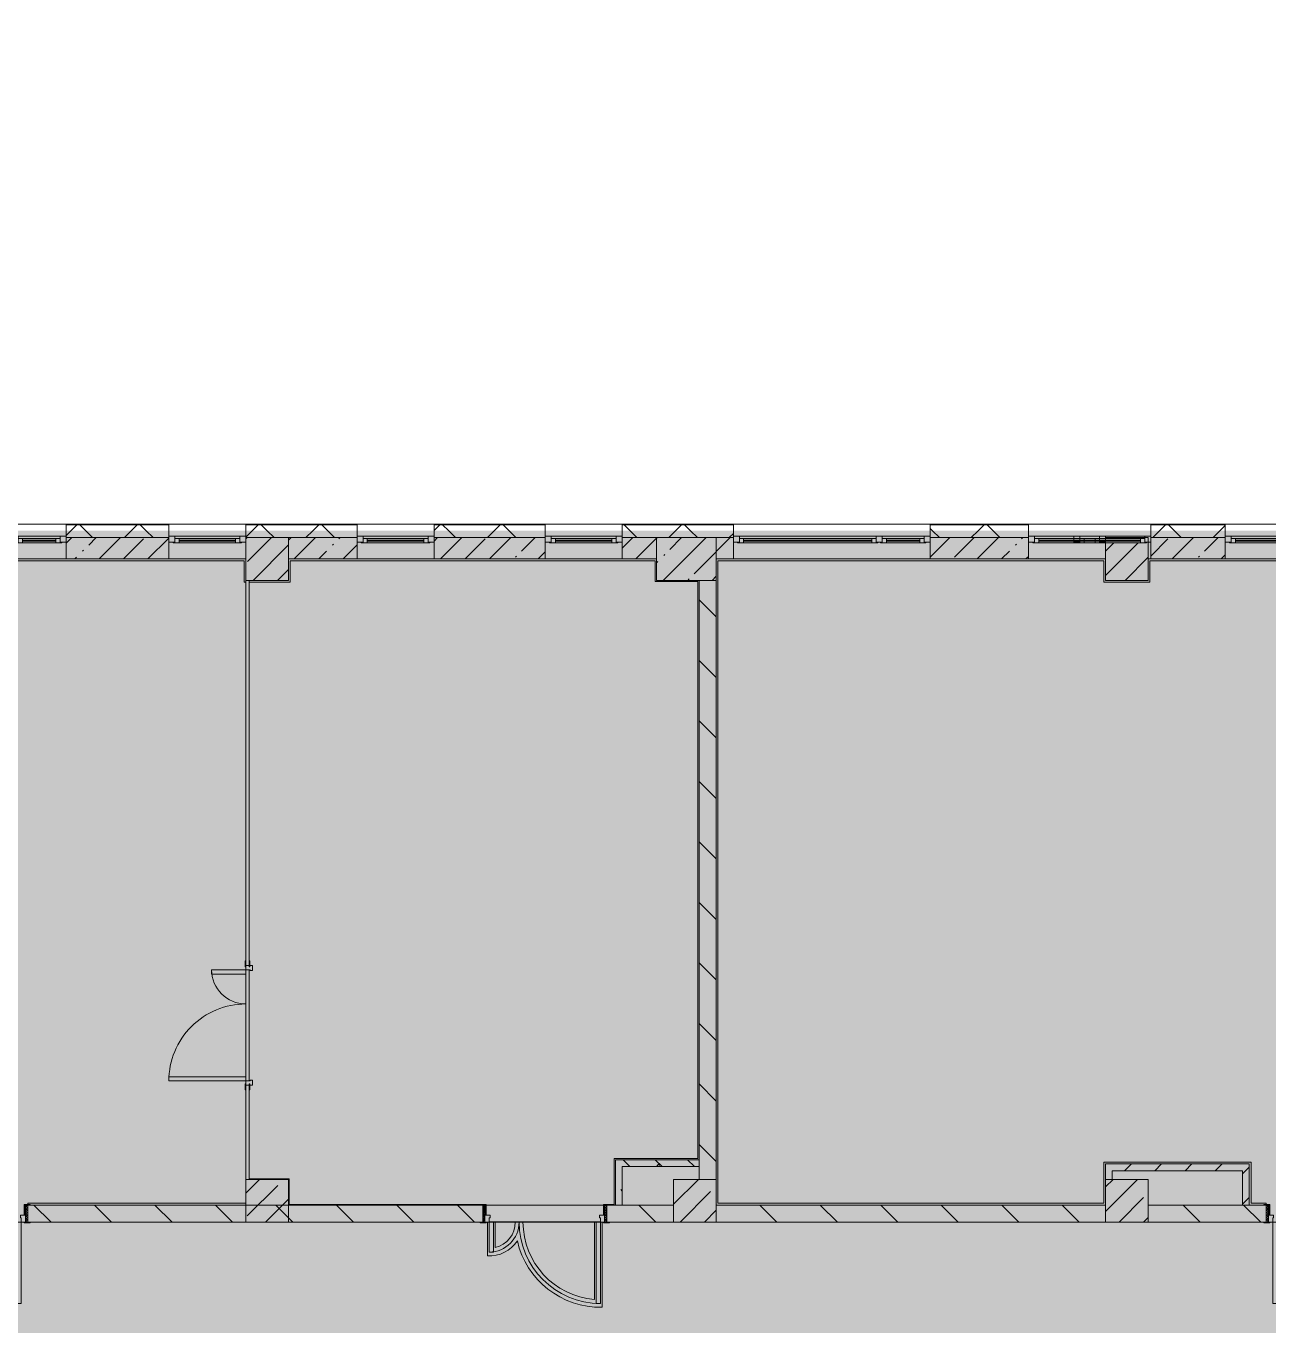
# Model space of a CAD drawing. Header units: millimetres. Extents: x 81469 to 279813, y -8553 to 29000.
# Drawn here: x 255783 to 270303, y 12198 to 27379 of the extents above; entities that cross this region are included whole.
import ezdxf

# ---------------------------------------------------------------- set-up
doc = ezdxf.new("R2010")
doc.units = ezdxf.units.MM
doc.layers.add('A-DETL-GENF-1', color=7, linetype='Continuous', lineweight=9, true_color=0xc0c0c0, transparency=0.4)
for name, color, linetype, lineweight, true_color in [('A-DOOR-3', 7, 'Continuous', 5, 0xb7b7b7), ('A-DOOR-4', 7, 'Continuous', 5, 0xe2e2e2), ('A-DOOR-5', 7, 'Continuous', 5, 0xaaaaaa), ('A-DOOR-FRAM-2', 7, 'Continuous', 5, 0xe2e2e2), ('A-DOOR-FRAM-3', 7, 'Continuous', 5, 0xb7b7b7), ('A-DOOR-FRAM-4', 7, 'Continuous', 5, 0xaaaaaa), ('A-FLOR-1', 7, 'Continuous', 5, 0xb7b7b7), ('A-GLAZ-2', 7, 'Continuous', 5, 0x737373), ('A-WALL-5', 7, 'Continuous', 5, 0x737373), ('A-WALL-6', 7, 'Continuous', 9, 0x737373), ('I-WALL-22', 7, 'Continuous', 5, 0x737373), ('I-WALL-23', 7, 'Continuous', 5, 0x787878), ('S-COLS-2', 7, 'Continuous', 5, 0x737373)]:
    doc.layers.add(name, color=color, linetype=linetype, lineweight=lineweight, true_color=true_color)
for name, color, linetype, lineweight in [('A-WALL', 7, 'Continuous', 9), ('A-WALL-4', 7, 'Continuous', 5), ('I-WALL-21', 7, 'Continuous', 5), ('S-COLS-1', 7, 'Continuous', 5)]:
    doc.layers.add(name, color=color, linetype=linetype, lineweight=lineweight)
pattern_1 = [(45, (152802.76, 0), (-285.1231, 285.1231), []), (45, (153087.9, 0), (-285.1231, 285.1231), [504.031, -100.806, 16.764, -84.042])]
pattern_2 = [(135, (152802.76, 0), (-353.5534, -353.5534), [])]
pattern_3 = [(45, (152802.76, 0), (-353.5534, 353.5534), []), (135, (152802.76, 0), (-353.5534, -353.5534), [])]
pattern_4 = [(135, (152802.76, 0), (-377.1708, -377.1708), [533.4, -88.9, 17.78, -88.9]), (135, (152802.76, 376.94), (-377.1708, -377.1708), []), (50, (152802.76, 0), (637.6445, -55.7866), [66.675, -733.425]), (355, (152802.76, 0), (-123.3494, 668.6992), [53.34, -586.74]), (100.451, (152855.9, -4.65), (514.299, 612.908), [56.665, -623.315]), (46.184, (152802.8, 177.8), (948.7764, -147.1497), [100.012, -1100.137]), (96.636, (152881.8, 165.5), (830.909, 865.997), [84.998, -934.973]), (351.184, (152802.8, 177.8), (830.918, 865.988), [80.01, -880.11]), (21, (152891.66, 133.35), (530.6506, -357.9283), [66.675, -733.425]), (326, (152891.66, 133.35), (216.308, 644.6585), [53.34, -586.74]), (71.451, (152935.9, 103.5), (746.9596, 286.7243), [56.665, -623.315]), (37.5, (152802.76, 0), (10.81053, 295.9426), [16.764, -562.864, 16.764, -578.866, -588.962]), (37.5, (152802.76, 0), (10.81053, 295.9426), [-1175.258, 16.764, -572.198]), (7.5, (152802.76, 0), (233.8692, 350.63175), [16.764, -322.834, 16.764, -549.529, -224.472]), (7.5, (152802.76, 0), (233.8692, 350.63175), [-905.891, 16.764, -207.708]), (327.5, (152604.51, 0), (474.5678, -20.0513), [16.764, -205.486, 16.764, -676.656, -920.115]), (327.5, (152604.51, 0), (474.5678, -20.0513), [-915.67, 16.764, -903.351]), (317.5, (152515.6, 0), (518.4522, 88.9934), [16.764, -272.161, 16.764, -443.738, -653.415]), (317.5, (152515.6, 0), (518.4522, 88.9934), [-749.427, 16.764, -636.651])]
pattern_5 = [(45, (152802.76, 0), (-176.7767, 176.7767), [])]

# ---------------------------------------------------------------- blocks, each defined once
blk = doc.blocks.new('120_Окно_СКБ_1Ст - 120_Окно_СКБ_1Ст 900х2500_h_ с форточкой-22877787-3_4_3_птичка')
at = {"layer": 'A-GLAZ-2'}
for p, q in [((-450, -127), (-450, -57)), ((-450, -57), (-380, -57)), ((450, -57), (-450, -57)), ((-380, -127), (-450, -127)), ((-450, -127), (-400, -127)), ((-380, -127), (-400, -127)), ((-400, -127), (-400, -137)), ((-400, -137), (400, -137)), ((400, -137), (-400, -137)), ((-380, -57), (-380, -127)), ((380, -87), (-380, -87)), ((-380, -87), (-380, -127)), ((-330, -137), (-330, -87)), ((-330, -107), (330, -107)), ((330, -117), (-330, -117)), ((330, -137), (330, -87)), ((380, -127), (380, -57)), ((380, -57), (450, -57)), ((380, -127), (380, -87)), ((450, -127), (380, -127)), ((400, -127), (380, -127)), ((400, -137), (400, -127)), ((450, -57), (450, -127))]:
    blk.add_line(p, q, dxfattribs=at)
blk = doc.blocks.new('120_Окно_СКБ_1Ст - 120_Окно_СКБ_1Ст 900х2500_h_ с форточкой-22876038-3_4_3_птичка')
at = {"layer": 'A-GLAZ-2'}
for p, q in [((-450, -127), (-450, -57)), ((-450, -57), (-380, -57)), ((450, -57), (-450, -57)), ((-380, -127), (-450, -127)), ((-450, -127), (-400, -127)), ((-380, -127), (-400, -127)), ((-400, -127), (-400, -137)), ((-400, -137), (400, -137)), ((400, -137), (-400, -137)), ((-380, -57), (-380, -127)), ((380, -87), (-380, -87)), ((-380, -87), (-380, -127)), ((-330, -137), (-330, -87)), ((-330, -107), (330, -107)), ((330, -117), (-330, -117)), ((330, -137), (330, -87)), ((380, -127), (380, -57)), ((380, -57), (450, -57)), ((380, -127), (380, -87)), ((450, -127), (380, -127)), ((400, -127), (380, -127)), ((400, -127), (450, -127)), ((400, -137), (400, -127)), ((450, -57), (450, -127))]:
    blk.add_line(p, q, dxfattribs=at)
blk = doc.blocks.new('120_Окно_СКБ_1Ст - 120_Окно_СКБ_1Ст 900х2500_h_ с форточкой-V136-3_4_3_птичка')
at = {"layer": 'A-GLAZ-2'}
for p, q in [((-450, -127), (-450, -57)), ((-450, -57), (-380, -57)), ((450, -57), (-450, -57)), ((-380, -127), (-450, -127)), ((-450, -127), (-400, -127)), ((-380, -127), (-400, -127)), ((-400, -127), (-400, -137)), ((-400, -137), (400, -137)), ((400, -137), (-400, -137)), ((-380, -57), (-380, -127)), ((380, -87), (-380, -87)), ((-380, -87), (-380, -127)), ((-330, -137), (-330, -87)), ((-330, -107), (330, -107)), ((330, -117), (-330, -117)), ((330, -137), (330, -87)), ((380, -127), (380, -57)), ((380, -57), (450, -57)), ((380, -127), (380, -87)), ((450, -127), (380, -127)), ((400, -127), (380, -127)), ((400, -127), (450, -127)), ((400, -137), (400, -127)), ((450, -57), (450, -127))]:
    blk.add_line(p, q, dxfattribs=at)
blk = doc.blocks.new('120_Окно_СКБ_2Ст_Фрамуга сверху - 120_Окно_СКБ_2Ст_2300х2500_h_ ДОО-19727959-3_4_3_птичка')
at = {"layer": 'A-GLAZ-2'}
for p, q in [((-1150, -127), (-1150, -57)), ((-1150, -57), (-1080, -57)), ((1150, -57), (-1150, -57)), ((-1080, -127), (-1150, -127)), ((-1150, -127), (-1100, -127)), ((-1080, -127), (-1100, -127)), ((-1100, -127), (-1100, -137)), ((-1100, -137), (540, -137)), ((540, -137), (-1100, -137)), ((-1080, -57), (-1080, -127)), ((-1080, -57), (1080, -57)), ((520, -87), (-1080, -87)), ((-1080, -87), (-1080, -127)), ((-1030, -137), (-1030, -87)), ((-1030, -107), (470, -107)), ((470, -117), (-1030, -117)), ((470, -137), (470, -87)), ((520, -127), (520, -57)), ((520, -57), (590, -57)), ((520, -127), (520, -87)), ((590, -127), (520, -127)), ((540, -127), (520, -127)), ((540, -127), (570, -127)), ((540, -127), (570, -127)), ((540, -137), (540, -127)), ((590, -127), (570, -127)), ((570, -127), (570, -137)), ((570, -137), (1100, -137)), ((1100, -137), (570, -137)), ((590, -57), (590, -127)), ((1080, -87), (590, -87)), ((590, -87), (590, -127)), ((640, -137), (640, -87)), ((640, -107), (1030, -107)), ((1030, -117), (640, -117)), ((1030, -137), (1030, -87)), ((1080, -127), (1080, -57)), ((1080, -57), (1150, -57)), ((1080, -127), (1080, -87)), ((1150, -127), (1080, -127)), ((1100, -127), (1080, -127)), ((1100, -127), (1150, -127)), ((1100, -137), (1100, -127)), ((1150, -57), (1150, -127))]:
    blk.add_line(p, q, dxfattribs=at)
blk = doc.blocks.new('120_Окно_СКБ_2Ст_Фрамуга сверху - 120_Окно_СКБ_2Ст_2300х2500_h_ ДОО-23103760-3_4_3_птичка')
at = {"layer": 'A-GLAZ-2'}
for p, q in [((-1150, -127), (-1150, -57)), ((-1150, -57), (-1080, -57)), ((1150, -57), (-1150, -57)), ((-1080, -127), (-1150, -127)), ((-1150, -127), (-1100, -127)), ((-1080, -127), (-1100, -127)), ((-1100, -127), (-1100, -137)), ((-1100, -137), (540, -137)), ((540, -137), (-1100, -137)), ((-1080, -57), (-1080, -127)), ((-1080, -57), (1080, -57)), ((520, -87), (-1080, -87)), ((-1080, -87), (-1080, -127)), ((-1030, -137), (-1030, -87)), ((-1030, -107), (470, -107)), ((470, -117), (-1030, -117)), ((470, -137), (470, -87)), ((520, -127), (520, -57)), ((520, -57), (590, -57)), ((520, -127), (520, -87)), ((590, -127), (520, -127)), ((540, -127), (520, -127)), ((540, -127), (570, -127)), ((540, -127), (570, -127)), ((540, -137), (540, -127)), ((590, -127), (570, -127)), ((570, -127), (570, -137)), ((570, -137), (1100, -137)), ((1100, -137), (570, -137)), ((590, -57), (590, -127)), ((1080, -87), (590, -87)), ((590, -87), (590, -127)), ((640, -137), (640, -87)), ((640, -107), (1030, -107)), ((1030, -117), (640, -117)), ((1030, -137), (1030, -87)), ((1080, -127), (1080, -57)), ((1080, -57), (1150, -57)), ((1080, -127), (1080, -87)), ((1150, -127), (1080, -127)), ((1100, -127), (1080, -127)), ((1100, -127), (1150, -127)), ((1100, -137), (1100, -127)), ((1150, -57), (1150, -127))]:
    blk.add_line(p, q, dxfattribs=at)
blk = doc.blocks.new('110_Дверь_СКБ_2Ст - Д-6_л__ ДОО_Дв_1450x2100h_Дверь из раздевальной в коридор-32357677-3_4_3_птичка')
at = {"layer": 'A-DOOR-4'}
for points in [[(-587.5, 1050), (-637.5, 1050), (-637.5, 100), (-587.5, 100), (-587.5, 543.6)], [(612.5, 450), (612.5, 100), (662.5, 100), (662.5, 450)]]:
    blk.add_hatch(color=256, dxfattribs=at).paths.add_polyline_path(points)
h = blk.add_hatch(color=256, dxfattribs=at)
h.paths.add_polyline_path([(662.5, 100), (662.5, 50), (652.5, 50), (652.5, 20), (712.5, 20), (712.5, 100), (672.8, 100)])
h.paths.add_polyline_path([(-637.5, 100), (-687.5, 100), (-687.5, 20), (-627.5, 20), (-627.5, 50), (-637.5, 50)])
at = {"layer": 'A-DOOR-5'}
h = blk.add_hatch(dxfattribs=at)
h.set_pattern_fill('FP_18', color=256, style=0, pattern_type=2)
h.set_pattern_definition([(135, (1576.41, 164.685), (-14.14214, -14.14214), []), (225, (1576.41, 164.685), (14.14214, -14.14214), [])])
h.paths.add_polyline_path([(737.5, 100), (712.5, 100), (712.5, -100), (737.5, -100), (737.5, -34.8)])
at = {"layer": 'A-DOOR-FRAM-2'}
for points in [[(-672.5, 108), (-742.5, 108), (-742.5, 100), (-672.5, 100)], [(-672.5, 20), (-687.5, 20), (-687.5, -100), (-672.5, -100), (-672.5, -34.8)], [(697.5, 108), (697.5, 100), (767.5, 100), (767.5, 108)], [(712.5, 20), (697.5, 20), (697.5, -100), (712.5, -100), (712.5, -34.8)], [(-672.5, -100), (-742.5, -100), (-742.5, -108), (-672.5, -108)], [(697.5, -100), (697.5, -108), (767.5, -108), (767.5, -100)]]:
    blk.add_hatch(color=256, dxfattribs=at).paths.add_polyline_path(points)
at = {"layer": 'A-DOOR-FRAM-4'}
h = blk.add_hatch(dxfattribs=at)
h.set_pattern_fill('FP_19', color=256, style=0, pattern_type=2)
h.set_pattern_definition([(45, (-546.384, 164.685), (-14.1421, 14.1421), []), (135, (-546.384, 164.685), (-14.1421, -14.1421), [])])
h.paths.add_polyline_path([(-712.5, 100), (-712.5, -100), (-687.5, -100), (-687.5, 100)])
at = {"layer": 'A-DOOR-3'}
for p, q in [((-637.5, 1050), (-637.5, 100)), ((-587.5, 1050), (-637.5, 1050)), ((-587.5, 100), (-587.5, 1050)), ((662.5, 450), (612.5, 450)), ((612.5, 450), (612.5, 100)), ((662.5, 100), (662.5, 450)), ((-637.5, 100), (-587.5, 100)), ((612.5, 100), (662.5, 100))]:
    blk.add_line(p, q, dxfattribs=at)
for centre, radius, start, end in [((-637.5, 100), 950, 0, 90), ((662.5, 100), 350, 90, 180)]:
    blk.add_arc(centre, radius, start, end, dxfattribs=at)
at = {"layer": 'A-DOOR-FRAM-3'}
for p, q in [((-672.5, 108), (-742.5, 108)), ((-742.5, 108), (-742.5, 100)), ((-742.5, 100), (-672.5, 100)), ((-687.5, 100), (-712.5, 100)), ((-712.5, 100), (-712.5, -100)), ((-637.5, 100), (-687.5, 100)), ((-687.5, 100), (-687.5, 20)), ((-687.5, -100), (-687.5, 100)), ((-687.5, 20), (-627.5, 20)), ((-672.5, 20), (-687.5, 20)), ((-687.5, 20), (-687.5, -100)), ((-672.5, 100), (-672.5, 108)), ((-672.5, -100), (-672.5, 20)), ((-637.5, 50), (-637.5, 100)), ((-627.5, 50), (-637.5, 50)), ((-627.5, 20), (-627.5, 50)), ((662.5, 50), (652.5, 50)), ((652.5, 50), (652.5, 20)), ((652.5, 20), (712.5, 20)), ((662.5, 100), (662.5, 50)), ((712.5, 100), (662.5, 100)), ((767.5, 108), (697.5, 108)), ((697.5, 108), (697.5, 100)), ((697.5, 100), (767.5, 100)), ((712.5, 20), (697.5, 20)), ((697.5, 20), (697.5, -100)), ((712.5, 20), (712.5, 100)), ((737.5, 100), (712.5, 100)), ((712.5, 100), (712.5, -100)), ((712.5, -100), (712.5, 20)), ((737.5, -100), (737.5, 100)), ((767.5, 100), (767.5, 108)), ((-672.5, -100), (-742.5, -100)), ((-742.5, -100), (-742.5, -108)), ((-742.5, -108), (-672.5, -108)), ((-712.5, -100), (-687.5, -100)), ((-687.5, -100), (-672.5, -100)), ((-672.5, -108), (-672.5, -100)), ((697.5, -100), (712.5, -100)), ((767.5, -100), (697.5, -100)), ((697.5, -100), (697.5, -108)), ((697.5, -108), (767.5, -108)), ((712.5, -100), (737.5, -100)), ((767.5, -108), (767.5, -100))]:
    blk.add_line(p, q, dxfattribs=at)
blk = doc.blocks.new('BSC_Колонна _Прямоугольная - 500х500-23282985-3_4_3_птичка')
at = {"layer": 'S-COLS-1'}
h = blk.add_hatch(dxfattribs=at)
h.set_pattern_fill('FP_102', color=256, style=0, pattern_type=2)
h.set_pattern_definition([(45, (-115850.45, -21150), (-285.1231, 285.1231), []), (45, (-115565.32, -21150), (-285.1231, 285.1231), [504.031, -100.806, 16.764, -84.042])])
h.paths.add_polyline_path([(-250, -250), (250, -250), (250, 250), (-250, 250), (-250, 238), (210, 238), (210, 198), (230, 198), (230, 188), (-250, 188)])
at = {"layer": 'S-COLS-2'}
for p, q in [((250, 250), (-250, 250)), ((-250, 250), (-250, 238)), ((-250, 188), (-250, -250)), ((250, -250), (250, 250)), ((-250, -250), (250, -250))]:
    blk.add_line(p, q, dxfattribs=at)
blk = doc.blocks.new('BSC_Колонна _Прямоугольная - 500х500-23282986-3_4_3_птичка')
at = {"layer": 'S-COLS-1'}
h = blk.add_hatch(dxfattribs=at)
h.set_pattern_fill('FP_114', color=256, style=0, pattern_type=2)
h.set_pattern_definition([(45, (-105800, -21150), (-285.1231, 285.1231), []), (45, (-105514.88, -21150), (-285.1231, 285.1231), [504.031, -100.806, 16.764, -84.042])])
h.paths.add_polyline_path([(-250, -250), (250, -250), (250, 250), (-250, 250), (-250, -95)])
at = {"layer": 'S-COLS-2'}
for p, q in [((250, 250), (-250, 250)), ((-250, 250), (-250, -250)), ((250, -250), (250, 250)), ((-250, -250), (250, -250))]:
    blk.add_line(p, q, dxfattribs=at)
blk = doc.blocks.new('BSC_Колонна _Прямоугольная - 700х500-V208-3_4_3_птичка')
at = {"layer": 'S-COLS-1'}
h = blk.add_hatch(dxfattribs=at)
h.set_pattern_fill('FP_122', color=256, style=0, pattern_type=2)
h.set_pattern_definition([(45, (-110700, -21150), (-285.1231, 285.1231), []), (45, (-110414.88, -21150), (-285.1231, 285.1231), [504.031, -100.806, 16.764, -84.042])])
h.paths.add_polyline_path([(-350, -250), (350, -250), (350, 250), (-350, 250)])
at = {"layer": 'S-COLS-2'}
for p, q in [((350, 250), (-350, 250)), ((-350, 250), (-350, -250)), ((350, -250), (350, 250)), ((-350, -250), (350, -250))]:
    blk.add_line(p, q, dxfattribs=at)
blk = doc.blocks.new('110_Дверь_СКБ_2Ст - Д-5_п_ Из игровой в коридор-32357676-3_4_3_птичка')
at = {"layer": 'A-DOOR-4'}
for points in [[(-638, 920), (-638, 20), (-588, 20), (-588, 920)], [(612, 226), (612, 20), (662, 20), (662, 420), (612, 420)]]:
    blk.add_hatch(color=256, dxfattribs=at).paths.add_polyline_path(points)
h = blk.add_hatch(color=256, dxfattribs=at)
h.paths.add_polyline_path([(-688, 20), (-688, -60), (-628, -60), (-628, -30), (-638, -30), (-638, 20)])
h.paths.add_polyline_path([(652, -60), (712, -60), (712, 20), (662, 20), (662, -30), (652, -30)])
at = {"layer": 'A-DOOR-FRAM-2'}
for points in [[(-742, 20), (-672, 20), (-672, 28), (-742, 28)], [(698, 20), (768, 20), (768, 28), (698, 28)], [(-742, -28), (-672, -28), (-672, -20), (-742, -20)], [(698, -28), (768, -28), (768, -20), (698, -20)]]:
    blk.add_hatch(color=256, dxfattribs=at).paths.add_polyline_path(points)
at = {"layer": 'A-DOOR-3'}
for p, q in [((-638, 920), (-638, 20)), ((-588, 920), (-638, 920)), ((-588, 20), (-588, 920)), ((662, 420), (612, 420)), ((612, 420), (612, 20)), ((662, 20), (662, 420)), ((-638, 20), (-588, 20)), ((612, 20), (662, 20))]:
    blk.add_line(p, q, dxfattribs=at)
for centre, radius, start, end in [((-638, 20), 900, 0, 90), ((662, 20), 400, 90, 180)]:
    blk.add_arc(centre, radius, start, end, dxfattribs=at)
at = {"layer": 'A-DOOR-FRAM-3'}
for p, q in [((-672, 28), (-742, 28)), ((-742, 28), (-742, 20)), ((-742, 20), (-672, 20)), ((-638, 20), (-688, 20)), ((-688, 20), (-688, -60)), ((-672, 20), (-672, 28)), ((-638, -30), (-638, 20)), ((662, 20), (662, -30)), ((712, 20), (662, 20)), ((768, 28), (698, 28)), ((698, 28), (698, 20)), ((698, 20), (768, 20)), ((712, -60), (712, 20)), ((768, 20), (768, 28)), ((-672, -20), (-742, -20)), ((-742, -20), (-742, -28)), ((-742, -28), (-672, -28)), ((-688, -60), (-628, -60)), ((-672, -19), (-688, -19)), ((-688, -19), (-688, -20)), ((-688, -20), (-672, -20)), ((-672, -20), (-672, -19)), ((-672, -28), (-672, -20)), ((-628, -30), (-638, -30)), ((-628, -60), (-628, -30)), ((662, -30), (652, -30)), ((652, -30), (652, -60)), ((652, -60), (712, -60)), ((712, -19), (698, -19)), ((698, -19), (698, -20)), ((698, -20), (712, -20)), ((768, -20), (698, -20)), ((698, -20), (698, -28)), ((698, -28), (768, -28)), ((712, -20), (712, -19)), ((768, -28), (768, -20))]:
    blk.add_line(p, q, dxfattribs=at)
blk = doc.blocks.new('120_Окно_СКБ_1Ст - 120_Окно_СКБ_1Ст 900х2500_h_ с форточкой-V228-3_4_3_птичка')
at = {"layer": 'A-GLAZ-2'}
for p, q in [((-450, -127), (-450, -57)), ((-450, -57), (-380, -57)), ((450, -57), (-450, -57)), ((-380, -127), (-450, -127)), ((-380, -127), (-400, -127)), ((-400, -127), (-400, -137)), ((-400, -137), (400, -137)), ((400, -137), (-400, -137)), ((-380, -57), (-380, -127)), ((380, -87), (-380, -87)), ((-380, -87), (-380, -127)), ((-330, -137), (-330, -87)), ((-330, -107), (330, -107)), ((330, -117), (-330, -117)), ((330, -137), (330, -87)), ((380, -127), (380, -57)), ((380, -57), (450, -57)), ((380, -127), (380, -87)), ((450, -127), (380, -127)), ((400, -127), (380, -127)), ((400, -137), (400, -127)), ((420, -127), (450, -127)), ((450, -57), (450, -127))]:
    blk.add_line(p, q, dxfattribs=at)
blk = doc.blocks.new('110_Дверь_СКБ_2Ст - Д-6_п__ ДОО_Дв_1450x2100h_Дверь из раздевальной в коридор-32358047-3_4_3_птичка')
at = {"layer": 'A-DOOR-4'}
h = blk.add_hatch(color=256, dxfattribs=at)
h.paths.add_polyline_path([(662.5, -100), (712.5, -100), (712.5, -20), (652.5, -20), (652.5, -50), (662.5, -50)])
h.paths.add_polyline_path([(-687.5, -100), (-637.5, -100), (-637.5, -50), (-627.5, -50), (-627.5, -20), (-687.5, -20)])
for points in [[(-587.5, -1050), (-587.5, -100), (-637.5, -100), (-637.5, -1050)], [(662.5, -450), (662.5, -100), (612.5, -100), (612.5, -450)]]:
    blk.add_hatch(color=256, dxfattribs=at).paths.add_polyline_path(points)
at = {"layer": 'A-DOOR-5'}
h = blk.add_hatch(dxfattribs=at)
h.set_pattern_fill('FP_40', color=256, style=0, pattern_type=2)
h.set_pattern_definition([(225, (1576.41, -164.685), (-14.14214, 14.14214), []), (135, (1576.41, -164.685), (14.14214, 14.14214), [])])
h.paths.add_polyline_path([(737.5, -100), (737.5, 100), (712.5, 100), (712.5, -100)])
at = {"layer": 'A-DOOR-FRAM-2'}
for points in [[(-672.5, 100), (-672.5, 108), (-742.5, 108), (-742.5, 100)], [(-672.5, -20), (-672.5, 100), (-687.5, 100), (-687.5, -20)], [(767.5, 100), (767.5, 108), (697.5, 108), (697.5, 100)], [(712.5, -20), (712.5, 100), (697.5, 100), (697.5, -20)], [(-672.5, -108), (-672.5, -100), (-742.5, -100), (-742.5, -108)], [(767.5, -108), (767.5, -100), (697.5, -100), (697.5, -108)]]:
    blk.add_hatch(color=256, dxfattribs=at).paths.add_polyline_path(points)
at = {"layer": 'A-DOOR-FRAM-4'}
h = blk.add_hatch(dxfattribs=at)
h.set_pattern_fill('FP_41', color=256, style=0, pattern_type=2)
h.set_pattern_definition([(315, (-546.384, -164.685), (-14.1421, -14.1421), []), (225, (-546.384, -164.685), (-14.1421, 14.1421), [])])
h.paths.add_polyline_path([(-687.5, -100), (-687.5, 100), (-712.5, 100), (-712.5, -100)])
at = {"layer": 'A-DOOR-3'}
for p, q in [((-637.5, -100), (-587.5, -100)), ((-637.5, -1050), (-637.5, -100)), ((-587.5, -100), (-587.5, -1050)), ((612.5, -100), (662.5, -100)), ((612.5, -450), (612.5, -100)), ((662.5, -100), (662.5, -450)), ((662.5, -450), (612.5, -450)), ((-587.5, -1050), (-637.5, -1050))]:
    blk.add_line(p, q, dxfattribs=at)
for centre, radius, start, end in [((-637.5, -100), 950, 270, 360), ((662.5, -100), 350, 180, 270)]:
    blk.add_arc(centre, radius, start, end, dxfattribs=at)
at = {"layer": 'A-DOOR-FRAM-3'}
for p, q in [((-742.5, 108), (-672.5, 108)), ((-742.5, 100), (-742.5, 108)), ((-672.5, 100), (-742.5, 100)), ((-712.5, 100), (-687.5, 100)), ((-712.5, -100), (-712.5, 100)), ((-687.5, 100), (-687.5, -100)), ((-687.5, 100), (-672.5, 100)), ((-687.5, -20), (-687.5, 100)), ((-672.5, 108), (-672.5, 100)), ((-672.5, 100), (-672.5, -20)), ((697.5, 100), (697.5, 108)), ((697.5, 108), (767.5, 108)), ((697.5, -20), (697.5, 100)), ((697.5, 100), (712.5, 100)), ((767.5, 100), (697.5, 100)), ((712.5, -100), (712.5, 100)), ((712.5, 100), (737.5, 100)), ((712.5, 100), (712.5, -20)), ((737.5, 100), (737.5, -100)), ((767.5, 108), (767.5, 100)), ((-742.5, -100), (-672.5, -100)), ((-742.5, -108), (-742.5, -100)), ((-672.5, -108), (-742.5, -108)), ((-687.5, -100), (-712.5, -100)), ((-687.5, -20), (-627.5, -20)), ((-687.5, -100), (-687.5, -20)), ((-672.5, -20), (-687.5, -20)), ((-637.5, -100), (-687.5, -100)), ((-672.5, -100), (-672.5, -108)), ((-637.5, -50), (-637.5, -100)), ((-627.5, -50), (-637.5, -50)), ((-627.5, -20), (-627.5, -50)), ((652.5, -20), (712.5, -20)), ((652.5, -50), (652.5, -20)), ((662.5, -50), (652.5, -50)), ((662.5, -100), (662.5, -50)), ((712.5, -100), (662.5, -100)), ((712.5, -20), (697.5, -20)), ((697.5, -108), (697.5, -100)), ((697.5, -100), (767.5, -100)), ((767.5, -108), (697.5, -108)), ((712.5, -20), (712.5, -100)), ((737.5, -100), (712.5, -100)), ((767.5, -100), (767.5, -108))]:
    blk.add_line(p, q, dxfattribs=at)

msp = doc.modelspace()

# ---------------------------------------------------------------- hatches: boundary and pattern name
at = {"layer": 'A-DETL-GENF-1'}
msp.add_hatch(color=256, dxfattribs=at).paths.add_polyline_path([(278035.8, -258), (278035.8, 21479), (246135.8, 21479), (246135.8, 27379), (237372.8, 27379), (237372.8, 10208.3), (242012.8, 10208.3), (242012.8, -258), (276790.3, -258)])
at = {"layer": 'A-WALL-4'}
h = msp.add_hatch(dxfattribs=at)
h.set_pattern_fill('FP_68', color=256, style=0, pattern_type=2)
h.set_pattern_definition(pattern_3)
h.paths.add_polyline_path([(277882.8, 21400), (278032.8, 21400), (278032.8, 21479), (272953, 21479), (272953, 21400), (277632.8, 21400)])
h.paths.add_polyline_path([(272053, 21400), (272053, 21479), (270703.2, 21479), (270703.2, 21400), (271197.1, 21400)])
h.paths.add_polyline_path([(259078.5, 21400), (259653.2, 21400), (259653.2, 21479), (258353, 21479), (258353, 21400), (258852.8, 21400)])
h.paths.add_polyline_path([(260553.2, 21400), (261853.2, 21400), (261853.2, 21479), (260553.2, 21479)])
h.paths.add_polyline_path([(246106.9, 21400), (246112.8, 21400), (246112.8, 21550), (246092.8, 21550), (246092.8, 21400)])
h.paths.add_polyline_path([(262753.2, 21400), (264052.8, 21400), (264052.8, 21479), (262753.2, 21479)])
h.paths.add_polyline_path([(266352.8, 21400), (267503.2, 21400), (267503.2, 21479), (266352.8, 21479)])
h.paths.add_polyline_path([(268933.2, 21400), (269803.2, 21400), (269803.2, 21479), (268933.2, 21479)])
h.paths.add_polyline_path([(249412.8, 21400), (253952.8, 21400), (253952.8, 21479), (249412.8, 21479)])
h.paths.add_polyline_path([(256252.8, 21400), (257453, 21400), (257453, 21479), (256252.8, 21479)])
h = msp.add_hatch(dxfattribs=at)
h.set_pattern_fill('FP_68', color=256, style=0, pattern_type=2)
h.set_pattern_definition(pattern_3)
h.paths.add_polyline_path([(277961.8, 21479), (278032.8, 21479), (278032.8, 21550), (272953, 21550), (272953, 21479), (277843.4, 21479)])
h.paths.add_polyline_path([(252553, 21479), (253952.8, 21479), (253952.8, 21550), (249412.8, 21550), (249412.8, 21479), (251291.9, 21479)])
h.paths.add_polyline_path([(256252.8, 21479), (257453, 21479), (257453, 21550), (256252.8, 21550)])
h.paths.add_polyline_path([(272053, 21479), (272053, 21550), (270703.2, 21550), (270703.2, 21479), (271342.1, 21479)])
h.paths.add_polyline_path([(269332.7, 21479), (269803.2, 21479), (269803.2, 21550), (268933.2, 21550), (268933.2, 21479)])
h.paths.add_polyline_path([(259037.8, 21479), (259653.2, 21479), (259653.2, 21550), (258353, 21550), (258353, 21479), (258852.8, 21479)])
h.paths.add_polyline_path([(267468.3, 21479), (267503.2, 21479), (267503.2, 21550), (266352.8, 21550), (266352.8, 21479), (266958.7, 21479)])
h.paths.add_polyline_path([(263852.8, 21479), (264052.8, 21479), (264052.8, 21550), (262753.2, 21550), (262753.2, 21479), (263739.5, 21479)])
h.paths.add_polyline_path([(260553.2, 21479), (261853.2, 21479), (261853.2, 21550), (260553.2, 21550)])
at = {"layer": 'I-WALL-21'}
h = msp.add_hatch(dxfattribs=at)
h.set_pattern_fill('FP_64', color=256, style=0, pattern_type=2)
h.set_pattern_definition(pattern_1)
h.paths.add_polyline_path([(264052.8, 21150), (264052.8, 21400), (263852.8, 21400), (263852.8, 21150)])
h.paths.add_polyline_path([(261853.2, 21150), (261853.2, 21400), (260553.2, 21400), (260553.2, 21150)])
h.paths.add_polyline_path([(273842.8, 21150), (273842.8, 21400), (273652.8, 21400), (273652.8, 21150)])
h.paths.add_polyline_path([(262753.2, 21150), (263152.8, 21150), (263152.8, 21400), (262753.2, 21400)])
h.paths.add_polyline_path([(271197.1, 21150), (272053, 21150), (272053, 21400), (270703.2, 21400), (270703.2, 21150)])
h.paths.add_polyline_path([(266352.8, 21150), (267503.2, 21150), (267503.2, 21400), (266352.8, 21400)])
h.paths.add_polyline_path([(269803.2, 21150), (269803.2, 21400), (268933.2, 21400), (268933.2, 21150), (269332.7, 21150)])
h.paths.add_polyline_path([(256281.9, 21150), (257453, 21150), (257453, 21400), (256252.8, 21400), (256252.8, 21150)])
h.paths.add_polyline_path([(258852.8, 21150), (259653.2, 21150), (259653.2, 21400), (258852.8, 21400), (258852.8, 21246.1)])
h.paths.add_polyline_path([(253602.8, 21150), (253952.8, 21150), (253952.8, 21400), (253602.8, 21400)])
h = msp.add_hatch(dxfattribs=at)
h.set_pattern_fill('FP_67', color=256, style=0, pattern_type=2)
h.set_pattern_definition(pattern_2)
h.paths.add_polyline_path([(263852.8, 13900), (263852.8, 20900), (263652.8, 20900), (263652.8, 13900), (263739.5, 13900)])
h = msp.add_hatch(dxfattribs=at)
h.set_pattern_fill('FP_69', color=256, style=0, pattern_type=2)
h.set_pattern_definition(pattern_5)
h.paths.add_polyline_path([(270083.2, 14000), (270083.2, 14080), (268482.8, 14080), (268482.8, 14000), (270003.2, 14000)])
h = msp.add_hatch(dxfattribs=at)
h.set_pattern_fill('FP_69', color=256, style=0, pattern_type=2)
h.set_pattern_definition(pattern_5)
h.paths.add_polyline_path([(270083.2, 13600), (270083.2, 14000), (270003.2, 14000), (270003.2, 13600)])
h = msp.add_hatch(dxfattribs=at)
h.set_pattern_fill('FP_67', color=256, style=0, pattern_type=2)
h.set_pattern_definition(pattern_2)
h.paths.add_polyline_path([(270253.2, 13400), (270283.2, 13400), (270283.2, 13600), (268902.8, 13600), (268902.8, 13400), (269332.7, 13400)])
h.paths.add_polyline_path([(271733.2, 13400), (273732.8, 13400), (273732.8, 13600), (271733.2, 13600), (271733.2, 13534.8)])
h.paths.add_polyline_path([(261122.8, 13400), (261122.8, 13600), (255802.8, 13600), (255802.8, 13400), (261092.8, 13400)])
h.paths.add_polyline_path([(264671.7, 13400), (268402.8, 13400), (268402.8, 13600), (263852.8, 13600), (263852.8, 13400)])
h.paths.add_polyline_path([(262572.8, 13400), (263352.8, 13400), (263352.8, 13600), (262572.8, 13600), (262572.8, 13534.8)])
h.paths.add_polyline_path([(253902.8, 13400), (254352.8, 13400), (254352.8, 13600), (253902.8, 13600), (253902.8, 13534.8)])
at = {"layer": 'I-WALL-23'}
h = msp.add_hatch(dxfattribs=at)
h.set_pattern_fill('FP_72', color=256, style=0, pattern_type=2)
h.set_pattern_definition(pattern_4)
h.paths.add_polyline_path([(262752.8, 13600), (262752.8, 14130), (262672.8, 14130), (262672.8, 13600)])
h = msp.add_hatch(dxfattribs=at)
h.set_pattern_fill('FP_72', color=256, style=0, pattern_type=2)
h.set_pattern_definition(pattern_4)
h.paths.add_polyline_path([(263652.8, 14050), (263652.8, 14130), (262752.8, 14130), (262752.8, 14050)])
at = {"layer": 'S-COLS-1'}
h = msp.add_hatch(dxfattribs=at)
h.set_pattern_fill('FP_64', color=256, style=0, pattern_type=2)
h.set_pattern_definition(pattern_1)
h.paths.add_polyline_path([(258852.8, 13400), (258852.8, 13900), (258352.8, 13900), (258352.8, 13400)])
h = msp.add_hatch(dxfattribs=at)
h.set_pattern_fill('FP_64', color=256, style=0, pattern_type=2)
h.set_pattern_definition(pattern_1)
h.paths.add_polyline_path([(263739.5, 13400), (263852.8, 13400), (263852.8, 13900), (263352.8, 13900), (263352.8, 13400)])
h = msp.add_hatch(dxfattribs=at)
h.set_pattern_fill('FP_64', color=256, style=0, pattern_type=2)
h.set_pattern_definition(pattern_1)
h.paths.add_polyline_path([(268902.8, 13400), (268902.8, 13900), (268402.8, 13900), (268402.8, 13400)])

# ---------------------------------------------------------------- linework, layer by layer
at = {"layer": 'A-FLOR-1'}
for p, q in [((258332.8, 21130), (253622.8, 21130)), ((258332.8, 20880), (258332.8, 21130)), ((263137.8, 21130), (258872.8, 21130)), ((258872.8, 21130), (258872.8, 20880)), ((263137.8, 20885), (263137.8, 21130)), ((263872.8, 21130), (263872.8, 13621)), ((268383.2, 21130), (263872.8, 21130)), ((268383.2, 20880), (268383.2, 21130)), ((272933, 21130), (268923.2, 21130)), ((268923.2, 21130), (268923.2, 20880)), ((258352.9, 20880), (258332.8, 20880)), ((258872.8, 20880), (258392.8, 20880)), ((263637.8, 20885), (263137.8, 20885)), ((263637.8, 14145), (263637.8, 20885)), ((268923.2, 20880), (268383.2, 20880)), ((262657.8, 13605), (262657.8, 14145)), ((262657.8, 14145), (263637.8, 14145)), ((268381.8, 13621), (268381.8, 14101)), ((268381.8, 14101), (270104.2, 14101)), ((270104.2, 14101), (270104.2, 13621)), ((258392.6, 13905), (258857.8, 13905)), ((258857.8, 13905), (258857.8, 13605)), ((255802.8, 13608), (255802.8, 13620)), ((255802.8, 13620), (258352.8, 13620)), ((258857.8, 13605), (261092.8, 13605)), ((262602.8, 13605), (262657.8, 13605)), ((263872.8, 13621), (268381.8, 13621)), ((270104.2, 13621), (270283.2, 13621)), ((270283.2, 13621), (270283.2, 13608)), ((261177, 13400), (261177, 13005.6)), ((261197.8, 13405), (262497.8, 13405)), ((261267, 13400), (261247.8, 13400)), ((261267, 13102.9), (261267, 13400)), ((261593.2, 13400), (261503.2, 13400)), ((262447.8, 13400), (262428.2, 13400)), ((262428.2, 13400), (262428.2, 12497.7)), ((262518.2, 12405.2), (262518.2, 13400))]:
    msp.add_line(p, q, dxfattribs=at)
for centre, radius, start, end in [((261198.2, 13400), 305, 283.0427, 360), ((262498.2, 13400), 905, 180, 265.56313), ((261198.2, 13400), 395, 266.92799, 326.45952), ((262498.2, 13400), 995, 192.67054, 271.1511)]:
    msp.add_arc(centre, radius, start, end, dxfattribs=at)
at = {"layer": 'A-WALL'}
for p, q in [((257453, 21553), (256252.8, 21553)), ((257453, 21550), (256252.8, 21550)), ((259653.2, 21553), (258353, 21553)), ((259653.2, 21550), (258353, 21550)), ((261853.2, 21553), (260553.2, 21553)), ((261853.2, 21550), (260553.2, 21550)), ((264052.8, 21553), (262753.2, 21553)), ((264052.8, 21550), (262753.2, 21550)), ((267503.2, 21553), (266352.8, 21553)), ((267503.2, 21550), (266352.8, 21550)), ((269803.2, 21553), (268933.2, 21553)), ((269803.2, 21550), (268933.2, 21550))]:
    msp.add_line(p, q, dxfattribs=at)
at = {"layer": 'A-WALL-4'}
for p, q in [((260553.2, 21558), (249412.8, 21558)), ((256252.8, 21558), (256252.8, 21400)), ((269803.2, 21558), (260553.2, 21558)), ((264052.8, 21400), (264052.8, 21558)), ((278040.8, 21558), (269803.2, 21558))]:
    msp.add_line(p, q, dxfattribs=at)
at = {"layer": 'A-WALL-5'}
for p, q in [((257453, 21400), (257453, 21558)), ((258353, 21558), (258353, 21400)), ((259653.2, 21400), (259653.2, 21558)), ((260553.2, 21558), (260553.2, 21400)), ((261853.2, 21400), (261853.2, 21558)), ((262753.2, 21558), (262753.2, 21400)), ((266352.8, 21558), (266352.8, 21400)), ((267503.2, 21400), (267503.2, 21558)), ((268933.2, 21558), (268933.2, 21400)), ((269803.2, 21400), (269803.2, 21558))]:
    msp.add_line(p, q, dxfattribs=at)
at = {"layer": 'A-WALL-6'}
for p, q in [((257453, 21400), (256252.8, 21400)), ((259653.2, 21400), (258852.8, 21400)), ((261853.2, 21400), (260553.2, 21400)), ((263152.8, 21400), (262753.2, 21400)), ((264052.8, 21400), (263852.8, 21400)), ((267503.2, 21400), (266352.8, 21400)), ((269803.2, 21400), (268933.2, 21400)), ((263652.8, 14050), (263652.8, 14130)), ((270003.2, 13600), (270083.2, 13600))]:
    msp.add_line(p, q, dxfattribs=at)
at = {"layer": 'I-WALL-22'}
for p, q in [((256252.8, 21400), (256252.8, 21150)), ((257453, 21150), (257453, 21400)), ((259653.2, 21150), (259653.2, 21400)), ((260553.2, 21400), (260553.2, 21150)), ((261853.2, 21150), (261853.2, 21400)), ((262753.2, 21400), (262753.2, 21150)), ((264052.8, 21150), (264052.8, 21400)), ((266352.8, 21400), (266352.8, 21150)), ((267503.2, 21150), (267503.2, 21400)), ((268933.2, 21400), (268933.2, 21150)), ((269803.2, 21150), (269803.2, 21400)), ((258352.8, 21150), (253602.8, 21150)), ((258852.8, 21150), (263152.8, 21150)), ((268400.5, 21150), (263852.8, 21150)), ((268903.2, 21150), (272952.8, 21150)), ((258352.8, 20900), (258352.8, 16455)), ((258392.8, 16455), (258392.8, 20900)), ((263652.8, 20900), (263652.8, 14130)), ((263852.8, 13900), (263852.8, 20900)), ((258352.8, 15100), (258352.8, 16300)), ((258392.8, 16350), (258392.8, 15050)), ((258352.8, 14945), (258352.8, 13900)), ((258392.8, 13900), (258392.8, 14945)), ((262672.8, 14130), (262672.8, 13600)), ((263652.8, 14130), (262672.8, 14130)), ((262752.8, 13600), (262752.8, 14050)), ((262752.8, 14050), (263652.8, 14050)), ((263652.8, 14050), (263652.8, 13900)), ((268402.8, 14080), (268402.8, 13900)), ((270083.2, 14080), (268402.8, 14080)), ((268482.8, 13900), (268482.8, 14000)), ((268482.8, 14000), (270003.2, 14000)), ((270003.2, 14000), (270003.2, 13600)), ((270083.2, 13600), (270083.2, 14080)), ((258352.8, 13900), (258392.8, 13900)), ((263652.8, 13900), (263852.8, 13900)), ((268402.8, 13900), (268482.8, 13900)), ((261092.8, 13600), (255832.8, 13600)), ((261162.8, 13600), (262532.8, 13600)), ((263352.8, 13600), (262602.8, 13600)), ((263352.8, 13400), (263352.8, 13600)), ((268402.8, 13600), (263852.8, 13600)), ((263852.8, 13600), (263852.8, 13400)), ((268402.8, 13400), (268402.8, 13600)), ((270003.2, 13600), (268902.8, 13600)), ((268902.8, 13600), (268902.8, 13400)), ((270253.2, 13600), (270083.2, 13600)), ((255832.8, 13400), (261092.8, 13400)), ((261503.2, 13400), (261267, 13400)), ((262428.2, 13400), (261593.2, 13400)), ((262602.8, 13400), (263352.8, 13400)), ((263852.8, 13400), (268402.8, 13400)), ((268902.8, 13400), (270253.2, 13400))]:
    msp.add_line(p, q, dxfattribs=at)
at = {"layer": 'S-COLS-2'}
for p, q in [((258852.8, 13900), (258352.8, 13900)), ((258352.8, 13900), (258352.8, 13400)), ((258852.8, 13400), (258852.8, 13900)), ((263652.8, 13900), (263352.8, 13900)), ((263352.8, 13900), (263352.8, 13600)), ((263852.8, 13900), (263652.8, 13900)), ((263852.8, 13600), (263852.8, 13900)), ((268902.8, 13900), (268402.8, 13900)), ((268402.8, 13900), (268402.8, 13600)), ((268902.8, 13600), (268902.8, 13900)), ((263352.8, 13600), (263352.8, 13400)), ((263852.8, 13400), (263852.8, 13600)), ((268402.8, 13600), (268402.8, 13400)), ((268902.8, 13400), (268902.8, 13600)), ((258352.8, 13400), (258852.8, 13400)), ((263352.8, 13400), (263852.8, 13400)), ((268402.8, 13400), (268902.8, 13400))]:
    msp.add_line(p, q, dxfattribs=at)

# ---------------------------------------------------------------- block references
at = {"layer": 'A-DOOR-3'}
for name, p, rotation in [('110_Дверь_СКБ_2Ст - Д-5_п_ Из игровой в коридор-32357676-3_4_3_птичка', (258372.8, 15687.5), 89.99999999999986), ('110_Дверь_СКБ_2Ст - Д-6_л__ ДОО_Дв_1450x2100h_Дверь из раздевальной в коридор-32357677-3_4_3_птичка', (255090.3, 13500), 180), ('110_Дверь_СКБ_2Ст - Д-6_л__ ДОО_Дв_1450x2100h_Дверь из раздевальной в коридор-32357677-3_4_3_птичка', (261860.3, 13500), 180)]:
    msp.add_blockref(name, p, dxfattribs=dict(at, rotation=rotation))
msp.add_blockref('110_Дверь_СКБ_2Ст - Д-6_п__ ДОО_Дв_1450x2100h_Дверь из раздевальной в коридор-32358047-3_4_3_птичка', (270995.7, 13500), dxfattribs=at)
at = {"layer": 'A-GLAZ-2'}
for name, p in [('120_Окно_СКБ_2Ст_Фрамуга сверху - 120_Окно_СКБ_2Ст_2300х2500_h_ ДОО-19727959-3_4_3_птичка', (255102.8, 21475)), ('120_Окно_СКБ_1Ст - 120_Окно_СКБ_1Ст 900х2500_h_ с форточкой-V136-3_4_3_птичка', (257903, 21475)), ('120_Окно_СКБ_1Ст - 120_Окно_СКБ_1Ст 900х2500_h_ с форточкой-22876038-3_4_3_птичка', (260103.2, 21475)), ('120_Окно_СКБ_1Ст - 120_Окно_СКБ_1Ст 900х2500_h_ с форточкой-22876038-3_4_3_птичка', (262303.2, 21475)), ('120_Окно_СКБ_2Ст_Фрамуга сверху - 120_Окно_СКБ_2Ст_2300х2500_h_ ДОО-23103760-3_4_3_птичка', (265202.8, 21475)), ('120_Окно_СКБ_1Ст - 120_Окно_СКБ_1Ст 900х2500_h_ с форточкой-22877787-3_4_3_птичка', (267953.2, 21475)), ('120_Окно_СКБ_1Ст - 120_Окно_СКБ_1Ст 900х2500_h_ с форточкой-V228-3_4_3_птичка', (268483.2, 21475)), ('120_Окно_СКБ_1Ст - 120_Окно_СКБ_1Ст 900х2500_h_ с форточкой-22876038-3_4_3_птичка', (270253.2, 21475))]:
    msp.add_blockref(name, p, dxfattribs=at)
at = {"layer": 'S-COLS-2'}
for name, p in [('BSC_Колонна _Прямоугольная - 500х500-23282986-3_4_3_птичка', (258602.8, 21150)), ('BSC_Колонна _Прямоугольная - 700х500-V208-3_4_3_птичка', (263502.8, 21150)), ('BSC_Колонна _Прямоугольная - 500х500-23282985-3_4_3_птичка', (268653.2, 21150))]:
    msp.add_blockref(name, p, dxfattribs=at)

doc.saveas('drawing.dxf')
